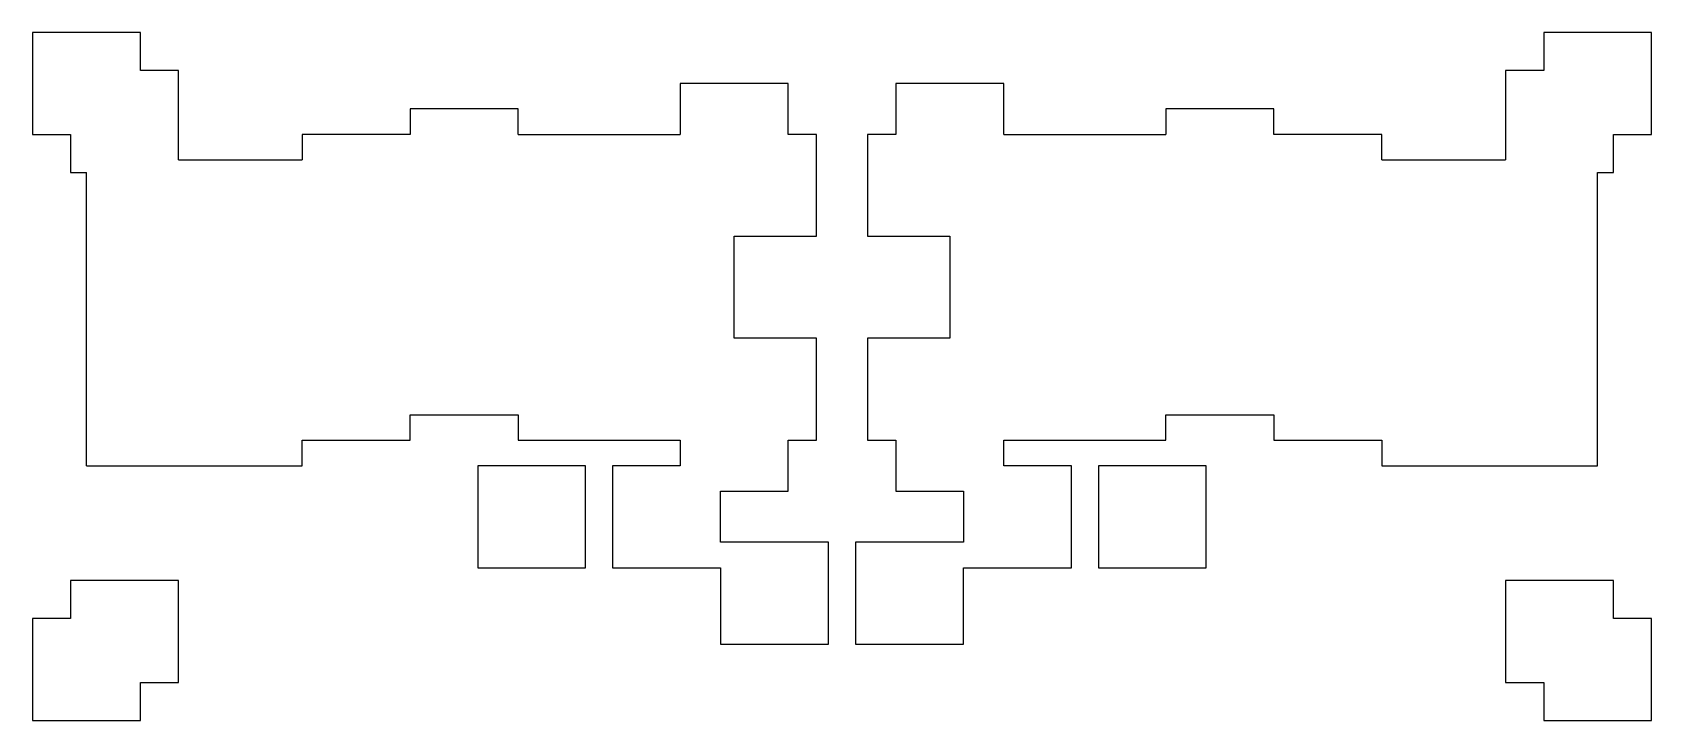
# Model space of a CAD drawing. Header units: millimetres. Extents: x 72 to 342, y -201 to -86.
import ezdxf

# ---------------------------------------------------------------- set-up
doc = ezdxf.new("R2010")
doc.units = ezdxf.units.MM

msp = doc.modelspace()

# ---------------------------------------------------------------- linework, layer by layer
for p, q in [((90, -86.25), (72, -86.25)), ((72, -86.25), (72, -103.25)), ((90, -92.625), (90, -86.25)), ((342, -86.25), (324, -86.25)), ((324, -86.25), (324, -92.625)), ((342, -103.25), (342, -86.25)), ((96.375, -92.625), (90, -92.625)), ((96.375, -107.5), (96.375, -92.625)), ((324, -92.625), (317.625, -92.625)), ((317.625, -92.625), (317.625, -107.5)), ((198, -94.75), (180, -94.75)), ((180, -94.75), (180, -103.25)), ((198, -103.25), (198, -94.75)), ((234, -94.75), (216, -94.75)), ((216, -94.75), (216, -103.25)), ((234, -103.25), (234, -94.75)), ((153, -99), (135, -99)), ((135, -99), (135, -103.25)), ((153, -103.25), (153, -99)), ((279, -99), (261, -99)), ((261, -99), (261, -103.25)), ((279, -103.25), (279, -99)), ((72, -103.25), (78.375, -103.25)), ((78.375, -103.25), (78.375, -109.625)), ((135, -103.25), (117, -103.25)), ((117, -103.25), (117, -107.5)), ((153, -103.25), (180, -103.25)), ((202.75, -103.25), (198, -103.25)), ((202.75, -120.25), (202.75, -103.25)), ((216, -103.25), (211.25, -103.25)), ((211.25, -103.25), (211.25, -120.25)), ((234, -103.25), (261, -103.25)), ((297, -103.25), (279, -103.25)), ((297, -107.5), (297, -103.25)), ((335.625, -103.25), (342, -103.25)), ((335.625, -109.625), (335.625, -103.25)), ((96.375, -107.5), (117, -107.5)), ((297, -107.5), (317.625, -107.5)), ((78.375, -109.625), (81, -109.625)), ((81, -158.5), (81, -109.625)), ((333, -158.5), (333, -109.625)), ((333, -109.625), (335.625, -109.625)), ((189, -137.25), (189, -120.25)), ((189, -120.25), (202.75, -120.25)), ((211.25, -120.25), (225, -120.25)), ((225, -120.25), (225, -137.25)), ((202.75, -137.25), (189, -137.25)), ((202.75, -154.25), (202.75, -137.25)), ((225, -137.25), (211.25, -137.25)), ((211.25, -137.25), (211.25, -154.25)), ((135, -154.25), (135, -150)), ((135, -150), (153, -150)), ((153, -150), (153, -154.25)), ((261, -150), (279, -150)), ((261, -154.25), (261, -150)), ((279, -150), (279, -154.25)), ((117, -158.5), (117, -154.25)), ((117, -154.25), (135, -154.25)), ((153, -154.25), (180, -154.25)), ((180, -154.25), (180, -158.5)), ((198, -162.75), (198, -154.25)), ((198, -154.25), (202.75, -154.25)), ((211.25, -154.25), (216, -154.25)), ((216, -154.25), (216, -162.75)), ((234, -154.25), (261, -154.25)), ((234, -158.5), (234, -154.25)), ((279, -154.25), (297, -154.25)), ((297, -154.25), (297, -158.5)), ((81, -158.5), (117, -158.5)), ((164.25, -158.5), (146.25, -158.5)), ((146.25, -158.5), (146.25, -175.5)), ((164.25, -175.5), (164.25, -158.5)), ((180, -158.5), (168.75, -158.5)), ((168.75, -158.5), (168.75, -175.5)), ((245.25, -158.5), (234, -158.5)), ((245.25, -175.5), (245.25, -158.5)), ((267.75, -158.5), (249.75, -158.5)), ((249.75, -158.5), (249.75, -175.5)), ((267.75, -175.5), (267.75, -158.5)), ((297, -158.5), (333, -158.5)), ((186.75, -171.25), (186.75, -162.75)), ((186.75, -162.75), (198, -162.75)), ((216, -162.75), (227.25, -162.75)), ((227.25, -162.75), (227.25, -171.25)), ((204.75, -171.25), (186.75, -171.25)), ((204.75, -188.25), (204.75, -171.25)), ((227.25, -171.25), (209.25, -171.25)), ((209.25, -171.25), (209.25, -188.25)), ((146.25, -175.5), (164.25, -175.5)), ((168.75, -175.5), (186.75, -175.5)), ((186.75, -175.5), (186.75, -188.25)), ((227.25, -175.5), (245.25, -175.5)), ((227.25, -188.25), (227.25, -175.5)), ((249.75, -175.5), (267.75, -175.5)), ((96.375, -177.625), (78.375, -177.625)), ((78.375, -177.625), (78.375, -184)), ((96.375, -194.625), (96.375, -177.625)), ((335.625, -177.625), (317.625, -177.625)), ((317.625, -177.625), (317.625, -194.625)), ((335.625, -184), (335.625, -177.625)), ((78.375, -184), (72, -184)), ((72, -184), (72, -201)), ((342, -184), (335.625, -184)), ((342, -201), (342, -184)), ((186.75, -188.25), (204.75, -188.25)), ((209.25, -188.25), (227.25, -188.25)), ((90, -201), (90, -194.625)), ((90, -194.625), (96.375, -194.625)), ((317.625, -194.625), (324, -194.625)), ((324, -194.625), (324, -201)), ((72, -201), (90, -201)), ((324, -201), (342, -201))]:
    msp.add_line(p, q)

doc.saveas('drawing.dxf')
